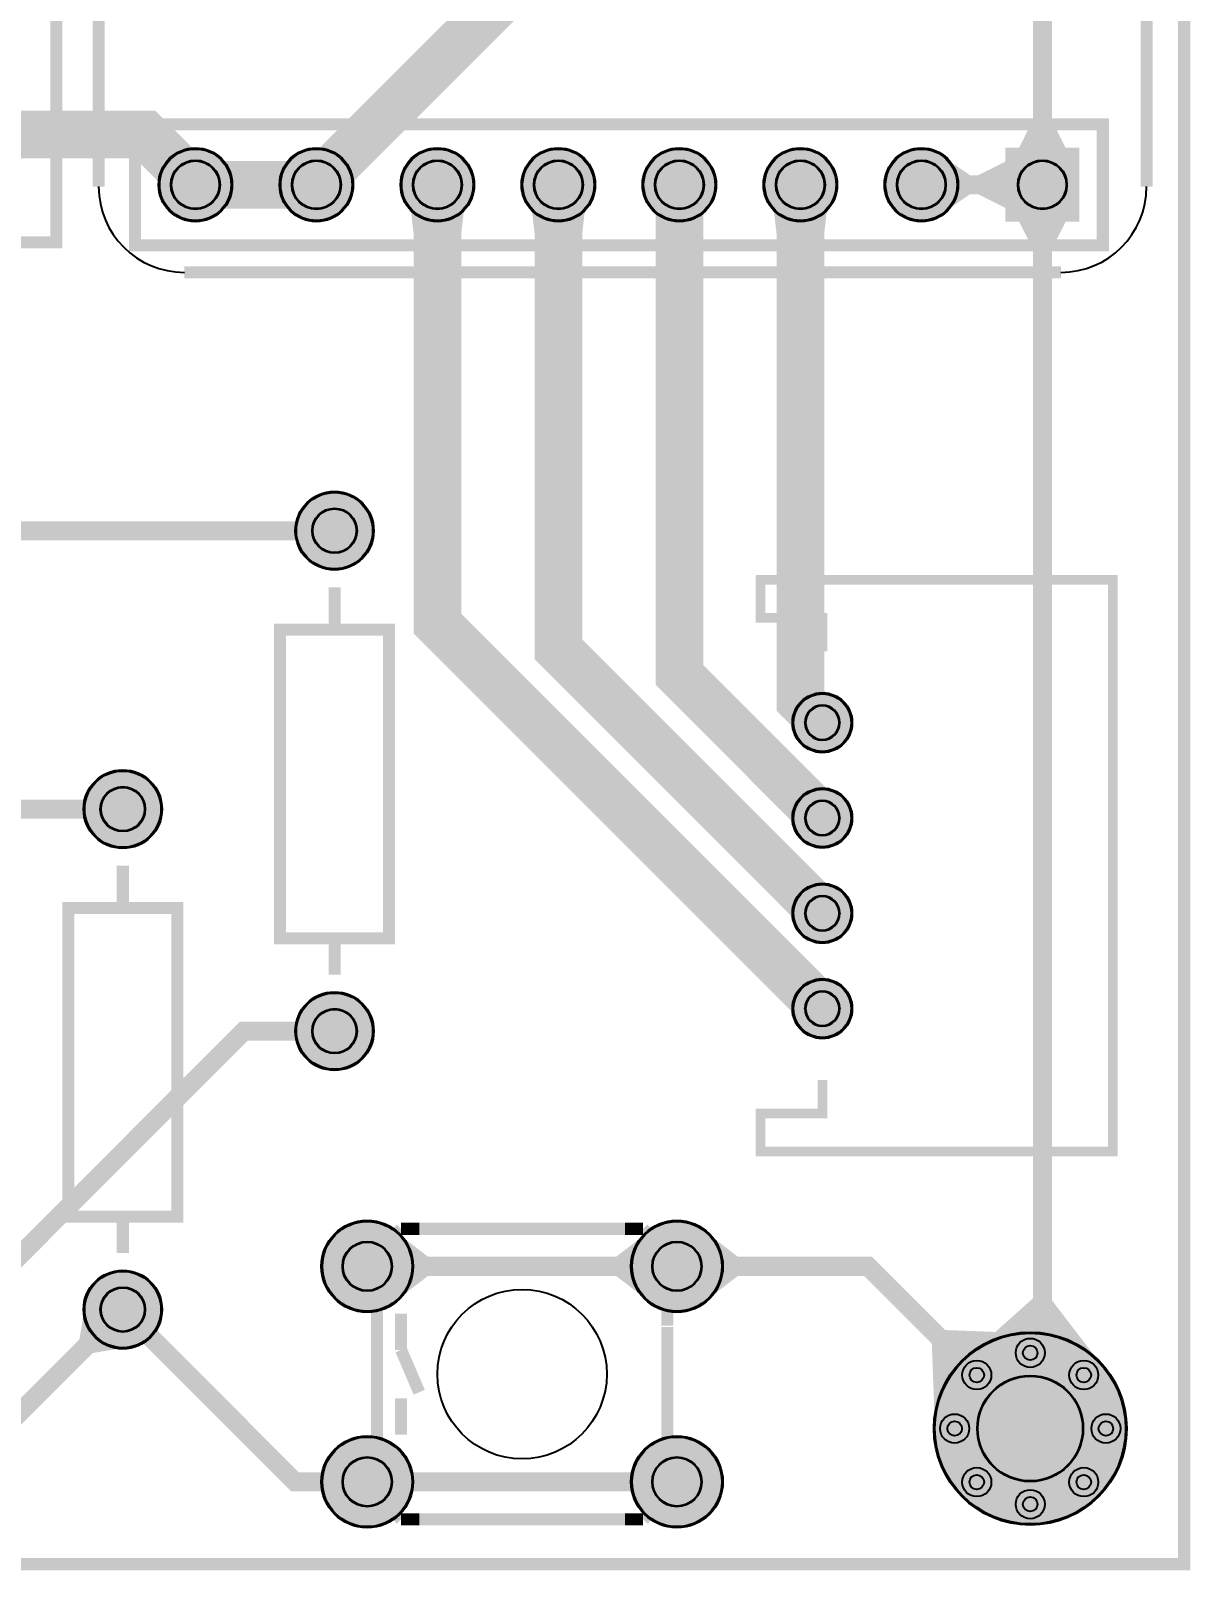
# Model space of a CAD drawing. Header units: millimetres. Extents: x -10 to 60, y -218 to 1.
# Drawn here: x 35.79 to 60.13, y -100.13 to -67.83 of the extents above; entities that cross this region are included whole.
import ezdxf

# ---------------------------------------------------------------- set-up
doc = ezdxf.new("R2010")
doc.units = ezdxf.units.MM
for name, color, linetype, true_color in [('BoardOutLine', 7, 'Continuous', 0xff00ff), ('BottomLayer', 7, 'Continuous', 0x0000ff), ('BottomSilkLayer', 7, 'Continuous', 0x66cc33), ('BottomSolderMaskLayer', 7, 'Continuous', 0xaa00ff), ('Document', 7, 'Continuous', 0xffffff), ('Multi-Layer', 7, 'Continuous', 0xc0c0c0), ('TopLayer', 7, 'Continuous', 0xff0000), ('TopSilkLayer', 7, 'Continuous', 0xffcc00), ('TopSolderMaskLayer', 7, 'Continuous', 0x800080)]:
    doc.layers.add(name, color=color, linetype=linetype, true_color=true_color)

msp = doc.modelspace()

# ---------------------------------------------------------------- hatches: boundary and pattern name
at = {"layer": 'BottomLayer'}
for points in [[(54.979, -71.619), (54.979, -70.494), (55.504, -70.857), (55.504, -71.256)], [(56.273, -70.557), (56.273, -71.556), (55.673, -71.256), (55.673, -70.857)], [(51.801, -84.382), (52.442, -83.741), (52.176, -83.409), (51.469, -84.116)], [(43.471, -94.456), (43.471, -93.047), (44.129, -93.551), (44.129, -93.951)], [(48.731, -94.456), (48.731, -93.047), (48.073, -93.551), (48.073, -93.951)], [(49.974, -94.456), (49.974, -93.047), (50.632, -93.551), (50.632, -93.951)], [(36.921, -94.608), (37.769, -95.457), (37.09, -95.57), (36.808, -95.287)], [(56.894, -95.159), (54.773, -97.28), (54.702, -95.371), (54.985, -95.088)], [(55.665, -95.728), (55.342, -96.051), (55.211, -95.88), (55.494, -95.597)], [(57.073, -95.548), (56.75, -95.871), (56.921, -96.002), (57.204, -95.719)], [(57.69, -96.261), (57.69, -95.803), (57.477, -95.832), (57.477, -96.232)], [(57.663, -96.234), (58.121, -96.234), (58.092, -96.447), (57.692, -96.447)], [(58.376, -96.851), (58.053, -97.174), (57.922, -97.003), (58.205, -96.72)], [(55.383, -97.384), (55.383, -96.926), (55.596, -96.955), (55.596, -97.355)], [(55.848, -98.507), (55.848, -98.049), (56.061, -98.078), (56.061, -98.478)], [(57.69, -98.507), (57.69, -98.049), (57.477, -98.078), (57.477, -98.478)], [(56.788, -98.439), (56.465, -98.762), (56.334, -98.591), (56.617, -98.308)], [(57.073, -98.762), (56.75, -98.439), (56.921, -98.308), (57.204, -98.591)]]:
    msp.add_hatch(color=256, dxfattribs=at).paths.add_polyline_path(points)
at = {"layer": 'BottomSolderMaskLayer'}
for points in [[(38.468, -71.057, 1), (40.018, -71.057, 1)], [(41.008, -71.057, 1), (42.558, -71.057, 1)], [(43.548, -71.057, 1), (45.098, -71.057, 1)], [(46.088, -71.057, 1), (47.638, -71.057, 1)], [(48.628, -71.057, 1), (50.178, -71.057, 1)], [(51.168, -71.057, 1), (52.718, -71.057, 1)], [(53.708, -71.057, 1), (55.258, -71.057, 1)], [(56.248, -70.281), (56.248, -71.832), (57.798, -71.832), (57.798, -70.281)], [(41.339, -78.316, 1), (42.99, -78.316, 1)], [(51.775, -82.344, 1), (53.033, -82.344, 1)], [(36.894, -84.158, 1), (38.545, -84.158, 1)], [(51.775, -84.344, 1), (53.033, -84.344, 1)], [(51.775, -86.344, 1), (53.033, -86.344, 1)], [(51.775, -88.344, 1), (53.033, -88.344, 1)], [(41.339, -88.816, 1), (42.99, -88.816, 1)], [(41.885, -93.751, 1), (43.815, -93.751, 1)], [(48.387, -93.751, 1), (50.317, -93.751, 1)], [(36.894, -94.658, 1), (38.545, -94.658, 1)], [(54.744, -97.155, 1), (58.794, -97.155, 1)], [(56.464, -95.567, 1), (57.074, -95.567, 1)], [(55.341, -96.032, 1), (55.951, -96.032, 1)], [(57.587, -96.032, 1), (58.197, -96.032, 1)], [(54.876, -97.155, 1), (55.486, -97.155, 1)], [(58.052, -97.155, 1), (58.662, -97.155, 1)], [(41.885, -98.273, 1), (43.815, -98.273, 1)], [(48.387, -98.273, 1), (50.317, -98.273, 1)], [(55.341, -98.278, 1), (55.951, -98.278, 1)], [(57.587, -98.278, 1), (58.197, -98.278, 1)], [(56.464, -98.743, 1), (57.074, -98.743, 1)]]:
    msp.add_hatch(color=256, dxfattribs=at).paths.add_polyline_path(points)
at = {"layer": 'Multi-Layer'}
for points in [[(38.493, -71.057, 1), (39.993, -71.057, 1)], [(41.033, -71.057, 1), (42.533, -71.057, 1)], [(43.573, -71.057, 1), (45.073, -71.057, 1)], [(46.113, -71.057, 1), (47.613, -71.057, 1)], [(48.653, -71.057, 1), (50.153, -71.057, 1)], [(51.193, -71.057, 1), (52.693, -71.057, 1)], [(53.733, -71.057, 1), (55.233, -71.057, 1)], [(56.273, -70.307), (56.273, -71.807), (57.773, -71.807), (57.773, -70.307)], [(41.364, -78.316, 1), (42.964, -78.316, 1)], [(51.8, -82.344, 1), (53.008, -82.344, 1)], [(36.919, -84.158, 1), (38.519, -84.158, 1)], [(51.8, -84.344, 1), (53.008, -84.344, 1)], [(51.8, -86.344, 1), (53.008, -86.344, 1)], [(51.8, -88.344, 1), (53.008, -88.344, 1)], [(41.364, -88.816, 1), (42.964, -88.816, 1)], [(41.91, -93.751, 1), (43.79, -93.751, 1)], [(48.412, -93.751, 1), (50.292, -93.751, 1)], [(36.919, -94.658, 1), (38.519, -94.658, 1)], [(54.769, -97.155, 1), (58.769, -97.155, 1)], [(56.464, -95.567, 1), (57.074, -95.567, 1)], [(55.341, -96.032, 1), (55.951, -96.032, 1)], [(57.587, -96.032, 1), (58.197, -96.032, 1)], [(54.876, -97.155, 1), (55.486, -97.155, 1)], [(58.052, -97.155, 1), (58.662, -97.155, 1)], [(41.91, -98.273, 1), (43.79, -98.273, 1)], [(48.412, -98.273, 1), (50.292, -98.273, 1)], [(55.341, -98.278, 1), (55.951, -98.278, 1)], [(57.587, -98.278, 1), (58.197, -98.278, 1)], [(56.464, -98.743, 1), (57.074, -98.743, 1)]]:
    msp.add_hatch(color=256, dxfattribs=at).paths.add_polyline_path(points)
at = {"layer": 'TopLayer'}
for points in [[(57.523, -70.307), (56.523, -70.307), (56.823, -69.707), (57.223, -69.707)], [(44.885, -71.553), (43.761, -71.553), (43.823, -72.078), (44.823, -72.078)], [(47.425, -71.553), (46.301, -71.553), (46.363, -72.078), (47.363, -72.078)], [(52.505, -71.553), (51.381, -71.553), (51.443, -72.078), (52.443, -72.078)], [(56.523, -71.807), (57.523, -71.807), (57.223, -72.407), (56.823, -72.407)], [(51.801, -82.382), (52.442, -81.741), (52.297, -81.529), (51.589, -82.237)], [(51.801, -86.382), (52.442, -85.741), (52.176, -85.409), (51.469, -86.116)], [(51.801, -88.382), (52.442, -87.741), (52.176, -87.409), (51.469, -88.116)], [(55.399, -95.698), (58.386, -95.978), (57.223, -94.463), (56.823, -94.425)], [(57.073, -95.586), (56.75, -95.263), (56.882, -95.172), (57.164, -95.454)], [(55.665, -96.336), (55.342, -96.013), (55.211, -96.184), (55.494, -96.467)], [(54.952, -96.953), (55.41, -96.953), (55.381, -96.74), (54.981, -96.74)], [(58.376, -97.459), (58.053, -97.136), (57.922, -97.307), (58.205, -97.59)], [(54.952, -97.357), (55.41, -97.357), (55.381, -97.57), (54.981, -97.57)], [(55.665, -97.974), (55.342, -98.297), (55.211, -98.126), (55.494, -97.843)], [(57.663, -98.076), (58.121, -98.076), (58.092, -97.863), (57.692, -97.863)]]:
    msp.add_hatch(color=256, dxfattribs=at).paths.add_polyline_path(points)
at = {"layer": 'TopSolderMaskLayer'}
for points in [[(38.468, -71.057, 1), (40.018, -71.057, 1)], [(41.008, -71.057, 1), (42.558, -71.057, 1)], [(43.548, -71.057, 1), (45.098, -71.057, 1)], [(46.088, -71.057, 1), (47.638, -71.057, 1)], [(48.628, -71.057, 1), (50.178, -71.057, 1)], [(51.168, -71.057, 1), (52.718, -71.057, 1)], [(53.708, -71.057, 1), (55.258, -71.057, 1)], [(56.248, -70.281), (56.248, -71.832), (57.798, -71.832), (57.798, -70.281)], [(41.339, -78.316, 1), (42.99, -78.316, 1)], [(51.775, -82.344, 1), (53.033, -82.344, 1)], [(36.894, -84.158, 1), (38.545, -84.158, 1)], [(51.775, -84.344, 1), (53.033, -84.344, 1)], [(51.775, -86.344, 1), (53.033, -86.344, 1)], [(51.775, -88.344, 1), (53.033, -88.344, 1)], [(41.339, -88.816, 1), (42.99, -88.816, 1)], [(41.885, -93.751, 1), (43.815, -93.751, 1)], [(48.387, -93.751, 1), (50.317, -93.751, 1)], [(36.894, -94.658, 1), (38.545, -94.658, 1)], [(54.744, -97.155, 1), (58.794, -97.155, 1)], [(56.464, -95.567, 1), (57.074, -95.567, 1)], [(55.341, -96.032, 1), (55.951, -96.032, 1)], [(57.587, -96.032, 1), (58.197, -96.032, 1)], [(54.876, -97.155, 1), (55.486, -97.155, 1)], [(58.052, -97.155, 1), (58.662, -97.155, 1)], [(41.885, -98.273, 1), (43.815, -98.273, 1)], [(48.387, -98.273, 1), (50.317, -98.273, 1)], [(55.341, -98.278, 1), (55.951, -98.278, 1)], [(57.587, -98.278, 1), (58.197, -98.278, 1)], [(56.464, -98.743, 1), (57.074, -98.743, 1)]]:
    msp.add_hatch(color=256, dxfattribs=at).paths.add_polyline_path(points)

# ---------------------------------------------------------------- linework, layer by layer
at = {"layer": 'BoardOutLine', "const_width": 0.254}
msp.add_lwpolyline([(-10, 0), (60, 0), (60, -100), (-10, -100), (-10, 0)], close=True, dxfattribs=at)
at = {"layer": 'BottomLayer'}
for points, const_width in [([(57.404, -22.416), (58.983, -23.994), (58.983, -55.353), (48.344, -65.992), (46.848, -65.992), (41.783, -71.057)], 1), ([(39.243, -71.057), (38.189, -70.003), (-1.232, -70.003), (-2.794, -71.565)], 1), ([(41.783, -71.057), (39.243, -71.057)], 1), ([(52.404, -84.344), (49.403, -81.343), (49.403, -71.057)], 1), ([(57.023, -71.057), (54.483, -71.057)], 0.4), ([(42.164, -78.316), (34.206, -78.316), (33.147, -79.375)], 0.4), ([(37.719, -84.158), (34.92, -84.158), (34.65, -84.428)], 0.4), ([(34.65, -94.428), (40.262, -88.816), (42.164, -88.816)], 0.4), ([(42.85, -93.751), (49.352, -93.751)], 0.4), ([(49.352, -93.751), (53.365, -93.751), (55.646, -96.032)], 0.4), ([(34.65, -98.428), (34.65, -97.727), (37.719, -94.658)], 0.4), ([(42.85, -98.273), (41.334, -98.273), (37.719, -94.658)], 0.4), ([(57.892, -96.032), (57.234, -96.032), (56.769, -95.567)], 0.4), ([(58.357, -97.155), (57.892, -96.69), (57.892, -96.032)], 0.4), ([(56.769, -97.155), (55.181, -97.155)], 0.4), ([(49.352, -98.273), (42.85, -98.273)], 0.4), ([(55.646, -98.278), (56.304, -98.278), (56.769, -98.743)], 0.4), ([(57.892, -98.278), (57.234, -98.278), (56.769, -98.743)], 0.4)]:
    msp.add_lwpolyline(points, dxfattribs=dict(at, const_width=const_width))
at = {"layer": 'BottomSilkLayer', "const_width": 0.254}
for points in [[(37.211, -54.695), (37.211, -71.095)], [(59.211, -71.095), (59.211, -54.695)], [(39.011, -72.896), (57.411, -72.896)]]:
    msp.add_lwpolyline(points, dxfattribs=at)
msp.add_lwpolyline([(37.973, -72.327), (37.973, -69.787), (58.293, -69.787), (58.293, -72.327), (37.973, -72.327)], close=True, dxfattribs=at)
at = {"layer": 'BottomSilkLayer'}
for centre, start, end in [((39.011, -71.096), 180, 270), ((57.411, -71.096), 270, 0)]:
    msp.add_arc(centre, 1.8, start, end, dxfattribs=at)
at = {"layer": 'BottomSolderMaskLayer'}
for points in [[(52.039, -82.347), (52.039, -82.341)], [(52.769, -82.347), (52.769, -82.341)], [(52.039, -84.347), (52.039, -84.341)], [(52.769, -84.347), (52.769, -84.341)], [(52.039, -86.347), (52.039, -86.341)], [(52.769, -86.347), (52.769, -86.341)], [(52.039, -88.347), (52.039, -88.341)], [(52.769, -88.347), (52.769, -88.341)]]:
    msp.add_lwpolyline(points, close=True, dxfattribs=at)
for centre, radius in [((39.243, -71.057), 0.775), ((41.783, -71.057), 0.775), ((44.323, -71.057), 0.775), ((46.863, -71.057), 0.775), ((49.403, -71.057), 0.775), ((51.943, -71.057), 0.775), ((54.483, -71.057), 0.775), ((39.243, -71.057), 0.517), ((41.783, -71.057), 0.517), ((44.323, -71.057), 0.517), ((46.863, -71.057), 0.517), ((49.403, -71.057), 0.517), ((51.943, -71.057), 0.517), ((54.483, -71.057), 0.517), ((57.023, -71.057), 0.517), ((42.164, -78.316), 0.825), ((42.164, -78.316), 0.472), ((52.404, -82.344), 0.629), ((37.719, -84.158), 0.825), ((37.719, -84.158), 0.472), ((52.404, -84.344), 0.629), ((52.404, -86.344), 0.629), ((52.404, -88.344), 0.629), ((42.164, -88.816), 0.825), ((42.164, -88.816), 0.472), ((42.85, -93.751), 0.965), ((49.352, -93.751), 0.965), ((42.85, -93.751), 0.522), ((49.352, -93.751), 0.522), ((37.719, -94.658), 0.825), ((37.719, -94.658), 0.472), ((56.769, -97.155), 2.025), ((56.769, -95.567), 0.305), ((56.769, -95.567), 0.153), ((55.646, -96.032), 0.305), ((55.646, -96.032), 0.153), ((57.892, -96.032), 0.305), ((57.892, -96.032), 0.153), ((56.769, -97.155), 1.114), ((55.181, -97.155), 0.305), ((58.357, -97.155), 0.305), ((55.181, -97.155), 0.153), ((58.357, -97.155), 0.153), ((42.85, -98.273), 0.965), ((49.352, -98.273), 0.965), ((42.85, -98.273), 0.522), ((49.352, -98.273), 0.522), ((55.646, -98.278), 0.305), ((55.646, -98.278), 0.153), ((57.892, -98.278), 0.305), ((57.892, -98.278), 0.153), ((56.769, -98.743), 0.305), ((56.769, -98.743), 0.153)]:
    msp.add_circle(centre, radius, dxfattribs=at)
for centre, start, end in [((52.404, -82.341), 360, 540), ((52.404, -82.347), 540, 360), ((52.404, -84.341), 360, 540), ((52.404, -84.347), 540, 360), ((52.404, -86.341), 360, 540), ((52.404, -86.347), 540, 360), ((52.404, -88.341), 360, 540), ((52.404, -88.347), 540, 360)]:
    msp.add_arc(centre, 0.365, start, end, dxfattribs=at)
at = {"layer": 'Document', "const_width": 0.254}
for points in [[(43.561, -92.964), (43.053, -93.472)], [(43.561, -92.964), (43.942, -92.964)], [(48.641, -92.964), (48.26, -92.964)], [(49.149, -93.472), (48.641, -92.964)], [(43.053, -93.472), (43.053, -94.996)], [(49.149, -94.996), (49.149, -93.472)], [(43.561, -94.742), (43.561, -95.504)], [(43.561, -95.504), (43.942, -96.393)], [(43.561, -96.52), (43.561, -97.282)], [(43.053, -98.552), (43.053, -97.028)], [(49.149, -98.552), (49.149, -97.028)], [(43.561, -99.06), (43.053, -98.552)], [(48.641, -99.06), (49.149, -98.552)], [(43.561, -99.06), (43.942, -99.06)], [(48.641, -99.06), (48.26, -99.06)]]:
    msp.add_lwpolyline(points, dxfattribs=at)
at = {"layer": 'Multi-Layer'}
for points in [[(52.054, -82.347), (52.054, -82.341)], [(52.754, -82.347), (52.754, -82.341)], [(52.054, -84.347), (52.054, -84.341)], [(52.754, -84.347), (52.754, -84.341)], [(52.054, -86.347), (52.054, -86.341)], [(52.754, -86.347), (52.754, -86.341)], [(52.054, -88.347), (52.054, -88.341)], [(52.754, -88.347), (52.754, -88.341)]]:
    msp.add_lwpolyline(points, close=True, dxfattribs=at)
for centre, radius in [((39.243, -71.057), 0.75), ((41.783, -71.057), 0.75), ((44.323, -71.057), 0.75), ((46.863, -71.057), 0.75), ((49.403, -71.057), 0.75), ((51.943, -71.057), 0.75), ((54.483, -71.057), 0.75), ((39.243, -71.057), 0.5), ((41.783, -71.057), 0.5), ((44.323, -71.057), 0.5), ((46.863, -71.057), 0.5), ((49.403, -71.057), 0.5), ((51.943, -71.057), 0.5), ((54.483, -71.057), 0.5), ((57.023, -71.057), 0.5), ((42.164, -78.316), 0.8), ((42.164, -78.316), 0.457), ((52.404, -82.344), 0.604), ((37.719, -84.158), 0.8), ((37.719, -84.158), 0.457), ((52.404, -84.344), 0.604), ((52.404, -86.344), 0.604), ((52.404, -88.344), 0.604), ((42.164, -88.816), 0.8), ((42.164, -88.816), 0.457), ((42.85, -93.751), 0.94), ((49.352, -93.751), 0.94), ((42.85, -93.751), 0.508), ((49.352, -93.751), 0.508), ((37.719, -94.658), 0.8), ((37.719, -94.658), 0.457), ((56.769, -97.155), 2), ((56.769, -95.567), 0.305), ((56.769, -95.567), 0.153), ((55.646, -96.032), 0.305), ((55.646, -96.032), 0.153), ((57.892, -96.032), 0.305), ((57.892, -96.032), 0.153), ((56.769, -97.155), 1.1), ((55.181, -97.155), 0.305), ((58.357, -97.155), 0.305), ((55.181, -97.155), 0.153), ((58.357, -97.155), 0.153), ((42.85, -98.273), 0.94), ((49.352, -98.273), 0.94), ((42.85, -98.273), 0.508), ((49.352, -98.273), 0.508), ((55.646, -98.278), 0.305), ((55.646, -98.278), 0.153), ((57.892, -98.278), 0.305), ((57.892, -98.278), 0.153), ((56.769, -98.743), 0.305), ((56.769, -98.743), 0.153)]:
    msp.add_circle(centre, radius, dxfattribs=at)
for centre, start, end in [((52.404, -82.341), 360, 540), ((52.404, -82.347), 540, 360), ((52.404, -84.341), 360, 540), ((52.404, -84.347), 540, 360), ((52.404, -86.341), 360, 540), ((52.404, -86.347), 540, 360), ((52.404, -88.341), 360, 540), ((52.404, -88.347), 540, 360)]:
    msp.add_arc(centre, 0.35, start, end, dxfattribs=at)
at = {"layer": 'TopLayer'}
for points, const_width in [([(57.023, -54.674), (57.023, -71.057)], 0.4), ([(52.404, -88.344), (44.323, -80.263), (44.323, -71.057)], 1), ([(52.404, -86.344), (46.863, -80.803), (46.863, -71.057)], 1), ([(52.404, -82.344), (51.943, -81.883), (51.943, -71.057)], 1), ([(57.023, -71.057), (57.023, -95.314), (56.769, -95.568)], 0.4), ([(55.181, -97.155), (55.181, -96.497), (55.646, -96.032)], 0.4), ([(55.646, -98.278), (55.181, -97.813), (55.181, -97.155)], 0.4), ([(58.357, -97.155), (57.892, -97.62), (57.892, -98.278)], 0.4)]:
    msp.add_lwpolyline(points, dxfattribs=dict(at, const_width=const_width))
at = {"layer": 'TopSilkLayer', "const_width": 0.254}
for points in [[(36.322, -72.263), (15.494, -72.263), (15.494, -57.023), (36.322, -57.023), (36.322, -72.263)], [(43.307, -80.391), (43.307, -86.868), (41.021, -86.868), (41.021, -80.391), (43.307, -80.391)], [(38.862, -86.233), (38.862, -92.71), (36.576, -92.71), (36.576, -86.233), (38.862, -86.233)]]:
    msp.add_lwpolyline(points, close=True, dxfattribs=at)
at = {"layer": 'TopSilkLayer'}
for points, const_width in [([(42.164, -80.264), (42.164, -79.502)], 0.254), ([(52.404, -80.844), (52.404, -80.144), (51.104, -80.144), (51.104, -79.344), (58.504, -79.344), (58.504, -91.344), (51.104, -91.344), (51.104, -90.544), (52.404, -90.544), (52.404, -89.844)], 0.203), ([(37.719, -86.106), (37.719, -85.344)], 0.254), ([(42.164, -86.868), (42.164, -87.63)], 0.254), ([(37.719, -92.71), (37.719, -93.472)], 0.254), ([(48.26, -92.964), (43.942, -92.964)], 0.254), ([(43.053, -94.996), (43.053, -97.028)], 0.254), ([(49.149, -95.021), (49.149, -97.028)], 0.254), ([(43.942, -99.06), (48.26, -99.06)], 0.254)]:
    msp.add_lwpolyline(points, dxfattribs=dict(at, const_width=const_width))
msp.add_circle((46.101, -96.012), 1.778, dxfattribs=at)
at = {"layer": 'TopSolderMaskLayer'}
for points in [[(52.039, -82.347), (52.039, -82.341)], [(52.769, -82.347), (52.769, -82.341)], [(52.039, -84.347), (52.039, -84.341)], [(52.769, -84.347), (52.769, -84.341)], [(52.039, -86.347), (52.039, -86.341)], [(52.769, -86.347), (52.769, -86.341)], [(52.039, -88.347), (52.039, -88.341)], [(52.769, -88.347), (52.769, -88.341)]]:
    msp.add_lwpolyline(points, close=True, dxfattribs=at)
for centre, radius in [((39.243, -71.057), 0.775), ((41.783, -71.057), 0.775), ((44.323, -71.057), 0.775), ((46.863, -71.057), 0.775), ((49.403, -71.057), 0.775), ((51.943, -71.057), 0.775), ((54.483, -71.057), 0.775), ((39.243, -71.057), 0.517), ((41.783, -71.057), 0.517), ((44.323, -71.057), 0.517), ((46.863, -71.057), 0.517), ((49.403, -71.057), 0.517), ((51.943, -71.057), 0.517), ((54.483, -71.057), 0.517), ((57.023, -71.057), 0.517), ((42.164, -78.316), 0.825), ((42.164, -78.316), 0.472), ((52.404, -82.344), 0.629), ((37.719, -84.158), 0.825), ((37.719, -84.158), 0.472), ((52.404, -84.344), 0.629), ((52.404, -86.344), 0.629), ((52.404, -88.344), 0.629), ((42.164, -88.816), 0.825), ((42.164, -88.816), 0.472), ((42.85, -93.751), 0.965), ((49.352, -93.751), 0.965), ((42.85, -93.751), 0.522), ((49.352, -93.751), 0.522), ((37.719, -94.658), 0.825), ((37.719, -94.658), 0.472), ((56.769, -97.155), 2.025), ((56.769, -95.567), 0.305), ((56.769, -95.567), 0.153), ((55.646, -96.032), 0.305), ((55.646, -96.032), 0.153), ((57.892, -96.032), 0.305), ((57.892, -96.032), 0.153), ((56.769, -97.155), 1.114), ((55.181, -97.155), 0.305), ((58.357, -97.155), 0.305), ((55.181, -97.155), 0.153), ((58.357, -97.155), 0.153), ((42.85, -98.273), 0.965), ((49.352, -98.273), 0.965), ((42.85, -98.273), 0.522), ((49.352, -98.273), 0.522), ((55.646, -98.278), 0.305), ((55.646, -98.278), 0.153), ((57.892, -98.278), 0.305), ((57.892, -98.278), 0.153), ((56.769, -98.743), 0.305), ((56.769, -98.743), 0.153)]:
    msp.add_circle(centre, radius, dxfattribs=at)
for centre, start, end in [((52.404, -82.341), 360, 540), ((52.404, -82.347), 540, 360), ((52.404, -84.341), 360, 540), ((52.404, -84.347), 540, 360), ((52.404, -86.341), 360, 540), ((52.404, -86.347), 540, 360), ((52.404, -88.341), 360, 540), ((52.404, -88.347), 540, 360)]:
    msp.add_arc(centre, 0.365, start, end, dxfattribs=at)

doc.saveas('drawing.dxf')
